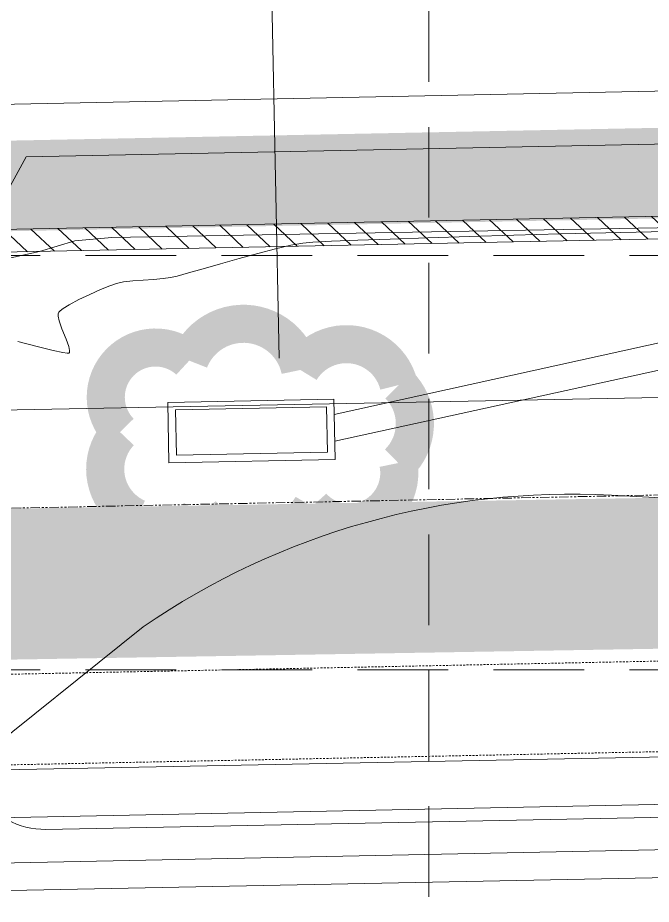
# Model space of a CAD drawing. Extents: x 2140663 to 2528301, y 336313 to 7007653.
# Drawn here: x 2528025.5 to 2528067.4, y 7007444.3 to 7007503 of the extents above; entities that cross this region are included whole.
import ezdxf

# ---------------------------------------------------------------- set-up
doc = ezdxf.new("R2010")
doc.units = 0
doc.header["$MEASUREMENT"] = 0
for name, pattern in [('HIDDEN', [0.375, 0.25, -0.125]), ('PHANTOM2', [1.25, 0.625, -0.125, 0.125, -0.125, 0.125, -0.125]), ('xdrc002pt$0$HIDDEN2', [0.1875, 0.125, -0.0625])]:
    doc.linetypes.add(name, pattern=pattern)
for name, color, linetype in [('1 EXISTING CONTOURS', 43, 'Continuous'), ('1 SILT FENCE', 200, 'Continuous'), ('GRID', 254, 'HIDDEN'), ('LEGEND', 7, 'Continuous'), ('LIMITS OF DISTURBANCE', 1, 'HIDDEN'), ('xdrc002ar$0$C-PVMT-SAWCUT-N', 2, 'Continuous'), ('xdrc002ar$0$C-PVMT-SAWCUT-PATT-N', 7, 'Continuous'), ('xdrc002ar$0$xdrc002ar$0$C-PKNG-FACE-N', 1, 'Continuous'), ('xdrc002bs$0$C-STRM-PIPE-E', 5, 'Continuous'), ('xdrc002bs$0$C-WATR-PIPE-E', 12, 'Continuous'), ('xdrc002bs$0$v-pave-exst', 6, 'Continuous'), ('xdrc002GR$0$c-pond-cont-n', 5, 'Continuous'), ('xdrc002pt$0$V-ESMT-STRM-N', 2, 'xdrc002pt$0$HIDDEN2'), ('xdrc002pt$0$v-prop-line', 3, 'PHANTOM2'), ('xdrc002STM$0$AUDIT_D_050921104859-18', 4, 'Continuous'), ('xdrc002STM$0$C-STRM-PIPE-N', 5, 'Continuous')]:
    doc.layers.add(name, color=color, linetype=linetype)

# ---------------------------------------------------------------- blocks, each defined once
blk = doc.blocks.new('A$C211968B4')
at = {"layer": 'LEGEND', "color": 170, "ltscale": 100, "const_width": 1.261430802800306}
blk.add_lwpolyline([(4.032914736308157, 6.67986492626369, 0.5205670505517462), (4.032914736308157, 6.67986492626369, 0.7651954600696135), (1.179535842966288, 5.243441569618881, 0.4178788784126488), (1.161860283929855, 2.658978256396949, 0.6649002420699669), (4.422610547859222, 2.161206842400134, 0.744833174426672), (8.10029117250815, 1.852431412786245, 0.9756416855879776), (10.39131185039878, 4.219029118306935, 0.5205670505517462), (9.820843972731382, 7.070041866973042, 0.5205670505517462), (7.729127584490925, 6.879974124021828, 0.5402640007904789), (4.032914736308157, 6.67986492626369)], format="xyb", close=True, dxfattribs=at)

msp = doc.modelspace()

# ---------------------------------------------------------------- hatches: boundary and pattern name
at = {"layer": 'xdrc002ar$0$C-PVMT-SAWCUT-PATT-N', "lineweight": 0}
h = msp.add_hatch(dxfattribs=at)
h.set_pattern_fill('ANSI31', scale=9.999996000000001, angle=91.78437573754852, style=0)
h.set_pattern_definition([(136.7843757375485, (1.012731676921248, -9.984526421874762), (-0.8559319906829769, -0.9109770454439162), [])])
h.paths.add_polyline_path([(2528171.098114824, 7007490.45111734), (2527875.342229442, 7007484.487189103), (2527875.311988047, 7007485.986883625), (2528171.06787343, 7007491.950811863)])

# ---------------------------------------------------------------- linework, layer by layer
at = {"layer": '1 EXISTING CONTOURS', "color": 43, "lineweight": 0, "elevation": 600}
for points in [[(2528050.118057795, 7007488.368998231), (2528047.962130808, 7007488.290833561)], [(2528058.302271154, 7007488.619581525), (2528055.367446499, 7007488.535273112)], [(2528064.395588411, 7007488.781035806), (2528061.338091301, 7007488.702136056)], [(2528067.395443952, 7007488.854379877), (2528064.395588411, 7007488.781035806)], [(2528044.984404217, 7007488.15395425), (2528044.321241675, 7007488.099041407)], [(2528047.962130808, 7007488.290833561), (2528046.224473438, 7007488.218518601)], [(2528041.345610491, 7007487.412787366), (2528040.111659911, 7007487.076202908)], [(2528040.111659911, 7007487.076202908), (2528038.883738548, 7007486.73108892)], [(2528037.738085989, 7007486.404677617), (2528036.750941821, 7007486.124201215)], [(2528033.073994415, 7007485.595501052), (2528032.459554736, 7007485.525187843)], [(2528033.761505465, 7007485.649782023), (2528033.073994415, 7007485.595501052)], [(2528035.073609742, 7007485.747667434), (2528034.451554901, 7007485.6973858)], [(2528030.932468237, 7007485.019752297), (2528030.222281994, 7007484.702034608)], [(2528031.988719409, 7007485.429487347), (2528031.549572603, 7007485.273587192)], [(2528029.503889553, 7007484.354486073), (2528028.862166595, 7007484.011158644)], [(2528028.131350159, 7007483.414247476), (2528028.131421612, 7007483.25621931)], [(2528028.379739909, 7007482.419478466), (2528028.650435444, 7007481.730307826)], [(2528028.729165887, 7007480.811150206), (2528028.427384393, 7007480.854604351)], [(2528028.838756171, 7007480.813530994), (2528028.729165887, 7007480.811150206)], [(2528028.863628631, 7007480.825007791), (2528028.838756171, 7007480.813530994)], [(2528028.883440703, 7007480.860359787), (2528028.863628631, 7007480.825007791)], [(2528028.888497414, 7007480.976780962), (2528028.883440703, 7007480.860359787)]]:
    msp.add_lwpolyline(points, dxfattribs=at)
at = {"layer": '1 EXISTING CONTOURS', "color": 43, "lineweight": 0, "extrusion": (0.03289501238203479, -0.9994588126383128, 0), "elevation": -6920535.764919847}
msp.add_lwpolyline([(2757195.882178355, 600.0000000000007), (2757193.385949354, 600.0000000000007)], dxfattribs=at)
at = {"layer": '1 EXISTING CONTOURS', "color": 43, "lineweight": 0, "extrusion": (0.03053977692943356, -0.9995335522257873, 0), "elevation": -6927013.660855944}
msp.add_lwpolyline([(2740883.298350072, 600.0000000000007), (2740880.542554008, 600.0000000000007)], dxfattribs=at)
at = {"layer": '1 EXISTING CONTOURS', "color": 43, "lineweight": 0, "extrusion": (0.02718343651704455, -0.999630462110436, 0), "elevation": -6936177.774654726}
msp.add_lwpolyline([(2717614.747918158, 600), (2717611.710975744, 600)], dxfattribs=at)
at = {"layer": '1 EXISTING CONTOURS', "color": 43, "lineweight": 0, "extrusion": (0.02300819308770266, -0.9997352764861501, 0), "elevation": -6947467.544533985}
msp.add_lwpolyline([(2688630.676834796, 600), (2688627.813181278, 600)], dxfattribs=at)
at = {"layer": '1 EXISTING CONTOURS', "color": 43, "lineweight": 0, "extrusion": (0.2276480989549677, -0.9737434688059219, 0), "elevation": -6247991.322534525}
msp.add_lwpolyline([(4056907.183518615, 600.0000000000007), (4056906.138797608, 600.0000000000007)], dxfattribs=at)
at = {"layer": '1 EXISTING CONTOURS', "color": 43, "lineweight": 0, "extrusion": (0.1826327087179844, -0.9831812110218197, 0), "elevation": -6427927.053289033}
msp.add_lwpolyline([(3765322.210112196, 600), (3765321.401918643, 600)], dxfattribs=at)
at = {"layer": '1 EXISTING CONTOURS', "color": 43, "lineweight": 0, "extrusion": (0.05199469322906767, -0.9986473611220406, 0), "elevation": -6866564.629606994}
msp.add_lwpolyline([(2888978.891093118, 600.0000000000007), (2888977.649344258, 600.0000000000007)], dxfattribs=at)
at = {"layer": '1 EXISTING CONTOURS', "color": 43, "lineweight": 0, "extrusion": (0.2502700745790172, -0.968176063415231, 0), "elevation": -6151788.48163948}
msp.add_lwpolyline([(4201354.717546267, 600.0000000000007), (4201353.515553929, 600.0000000000007)], dxfattribs=at)
at = {"layer": '1 EXISTING CONTOURS', "color": 43, "lineweight": 0, "extrusion": (0.2740085907052213, -0.9617272441912721, 0), "elevation": -6046586.530815854}
msp.add_lwpolyline([(4351395.432437466, 600.0000000000007), (4351394.241192687, 600.0000000000007)], dxfattribs=at)
at = {"layer": '1 EXISTING CONTOURS', "color": 43, "lineweight": 0, "extrusion": (0.2656333513399548, -0.9640741271582306, 0), "elevation": -6084205.19429945}
msp.add_lwpolyline([(4298636.847727965, 600), (4298636.067294002, 600)], dxfattribs=at)
at = {"layer": '1 EXISTING CONTOURS', "color": 43, "lineweight": 0, "extrusion": (0.199183993726302, -0.9799621097997823, 0), "elevation": -6363526.698090678}
msp.add_lwpolyline([(3873154.97559376, 600), (3873154.495130972, 600)], dxfattribs=at)
at = {"layer": '1 EXISTING CONTOURS', "color": 43, "lineweight": 0, "extrusion": (0.06882246684644037, -0.997628923025576, 0), "elevation": -6816884.842171329}
msp.add_lwpolyline([(3004312.739361509, 600), (3004312.047672024, 600)], dxfattribs=at)
at = {"layer": '1 EXISTING CONTOURS', "color": 43, "lineweight": 0, "extrusion": (0.1278178373134784, -0.9917976610501285, 0), "elevation": -6626879.998617258}
msp.add_lwpolyline([(3402981.433856822, 600.0000000000007), (3402980.946330706, 600.0000000000007)], dxfattribs=at)
at = {"layer": '1 EXISTING CONTOURS', "color": 43, "lineweight": 0, "extrusion": (0.2353958174934284, -0.971899587975322, 0), "elevation": -6215483.574839673}
msp.add_lwpolyline([(4106530.021353742, 600.0000000000007), (4106529.567182722, 600.0000000000007)], dxfattribs=at)
at = {"layer": '1 EXISTING CONTOURS', "color": 43, "lineweight": 0, "extrusion": (0.380407775634756, -0.9248188602297304, 0), "elevation": -5518971.685288131}
msp.add_lwpolyline([(5003673.142019147, 600.0000000000003), (5003672.474748624, 600.0000000000003)], dxfattribs=at)
at = {"layer": '1 EXISTING CONTOURS', "color": 43, "lineweight": 0, "extrusion": (0.4354992841484523, -0.9001890765312506, 0), "elevation": -5207105.830621938}
msp.add_lwpolyline([(5327459.762656424, 600.0000000000007), (5327458.964610256, 600.0000000000007)], dxfattribs=at)
at = {"layer": '1 EXISTING CONTOURS', "color": 43, "lineweight": 0, "extrusion": (0.6117887718013606, -0.7910211746203655, 0), "elevation": -3996448.609631244}
msp.add_lwpolyline([(6286823.927143244, 600), (6286823.665627828, 600)], dxfattribs=at)
at = {"layer": '1 EXISTING CONTOURS', "color": 43, "lineweight": 0, "extrusion": (0.5269903424789999, -0.8498712719782134, 0), "elevation": -4623212.554060421}
msp.add_lwpolyline([(5841375.50364377, 600), (5841375.031643016, 600)], dxfattribs=at)
at = {"layer": '1 EXISTING CONTOURS', "color": 43, "lineweight": 0, "extrusion": (0.961574860972788, -0.2745428686838605, 0), "elevation": 507033.7001362515}
msp.add_lwpolyline([(7432272.046608695, 600), (7432271.985118507, 600)], dxfattribs=at)
at = {"layer": '1 EXISTING CONTOURS', "color": 43, "lineweight": 0, "extrusion": (0.9769237220469542, 0.2135884858833107, 0), "elevation": 3966408.390136342}
msp.add_lwpolyline([(6305818.923986721, 600.0000000000003), (6305818.599154915, 600.0000000000003)], dxfattribs=at)
at = {"layer": '1 EXISTING CONTOURS', "color": 43, "lineweight": 0, "extrusion": (0.8624274072666155, -0.5061807653352539, 0), "elevation": -1366812.586250429}
msp.add_lwpolyline([(7323085.071634011, 600), (7323085.026267432, 600)], dxfattribs=at)
at = {"layer": '1 EXISTING CONTOURS', "color": 43, "lineweight": 0, "extrusion": (0.7349744394326585, -0.6780948114981042, 0), "elevation": -2893702.123490536}
msp.add_lwpolyline([(6864564.174995235, 600), (6864564.052642227, 600)], dxfattribs=at)
at = {"layer": '1 EXISTING CONTOURS', "color": 43, "lineweight": 0, "extrusion": (0.9454667329617147, 0.3257186774851911, 0), "elevation": 4672634.639200443}
msp.add_lwpolyline([(5801915.998300581, 600.0000000000007), (5801915.448937044, 600.0000000000007)], dxfattribs=at)
at = {"layer": '1 EXISTING CONTOURS', "color": 43, "lineweight": 0, "extrusion": (0.250548992712987, 0.9681039212039726, 0), "elevation": 7417364.628187886}
msp.add_lwpolyline([(-691675.2294831441, 600), (-691673.9020093314, 600)], dxfattribs=at)
at = {"layer": '1 EXISTING CONTOURS', "color": 43, "lineweight": 0, "extrusion": (0.9406421674961949, 0.3393999303595402, 0), "elevation": 4756309.160500305}
msp.add_lwpolyline([(5733520.055582031, 600.0000000000007), (5733519.541314406, 600.0000000000007)], dxfattribs=at)
at = {"layer": '1 EXISTING CONTOURS', "color": 43, "lineweight": 0, "extrusion": (-0.2385463682677572, -0.9711311086492203, 0), "elevation": -7408234.631925041}
msp.add_lwpolyline([(783437.3023865931, 600), (783436.2060307295, 600)], dxfattribs=at)
at = {"layer": '1 EXISTING CONTOURS', "color": 43, "lineweight": 0, "extrusion": (0.2088246718999769, 0.9779530951972427, 0), "elevation": 7380902.298198109}
msp.add_lwpolyline([(-1008958.334999062, 600.0000000000007), (-1008957.696277833, 600.0000000000007)], dxfattribs=at)
at = {"layer": '1 EXISTING CONTOURS', "color": 43, "lineweight": 0, "extrusion": (0.973384387735809, 0.229178606576147, 0), "elevation": 4066708.577676013}
msp.add_lwpolyline([(6241602.719266069, 600.0000000000007), (6241602.442104186, 600.0000000000007)], dxfattribs=at)
at = {"layer": '1 SILT FENCE', "color": 200, "linetype": 'Continuous', "lineweight": 0, "const_width": 10}
msp.add_lwpolyline([(2527691.8070874, 7007459.910734712), (2528105.114774872, 7007466.851410929)], dxfattribs=at)
at = {"layer": 'GRID', "color": 253, "linetype": 'HIDDEN', "lineweight": 0, "ltscale": 24}
for p, q in [((2528052.75125109, 7006031.787906426), (2528052.67153935, 7007624.562990395)), ((2527228.947377252, 7007487.275630045), (2528272.331315909, 7007487.275630045)), ((2527228.947377252, 7007459.818157976), (2528272.331315909, 7007459.818157976))]:
    msp.add_line(p, q, dxfattribs=at)
at = {"layer": 'LIMITS OF DISTURBANCE', "ltscale": 70, "const_width": 6}
msp.add_lwpolyline([(2527323.279507909, 7007478.034385583), (2527323.279507909, 7007463.102355542), (2527345.362386929, 7006446.874516389, 0.3527120601780434), (2527681.725039883, 7006131.321992346), (2528205.897920626, 7006144.525554366), (2528183.386823632, 7007495.015237641)], format="xyb", close=True, dxfattribs=at)
at = {"layer": 'xdrc002ar$0$C-PVMT-SAWCUT-N', "color": 7, "lineweight": 0}
msp.add_lwpolyline([(2528171.098114824, 7007490.45111734), (2527875.342229442, 7007484.487189103), (2527875.311988047, 7007485.986883625), (2528171.06787343, 7007491.950811863)], close=True, dxfattribs=at)
at = {"layer": 'xdrc002ar$0$xdrc002ar$0$C-PKNG-FACE-N', "color": 7, "lineweight": 0, "flags": 128}
msp.add_lwpolyline([(2528071.363240131, 7007477.945478285), (2527971.381792765, 7007476.021372579)], dxfattribs=at)
at = {"layer": 'xdrc002bs$0$C-STRM-PIPE-E', "color": 5, "lineweight": 0}
for p, q in [((2528023.087292813, 7007497.255254151), (2528222.469736997, 7007501.303288995)), ((2528026.013412253, 7007493.813941472), (2528106.367247985, 7007495.44535455)), ((2528022.167872146, 7007486.829586142), (2528026.013412253, 7007493.813941472))]:
    msp.add_line(p, q, dxfattribs=at)
at = {"layer": 'xdrc002bs$0$C-WATR-PIPE-E', "color": 7, "lineweight": 0}
msp.add_line((2528042.758203008, 7007480.466039438), (2528041.490853816, 7007542.888224374), dxfattribs=at)
at = {"layer": 'xdrc002bs$0$v-pave-exst', "color": 7, "lineweight": 0}
msp.add_lwpolyline([(2528083.965698682, 7007489.406665483), (2528031.672581223, 7007488.464406784), (2528029.224310842, 7007488.258896533), (2528026.901808973, 7007487.549082049), (2528024.395129994, 7007486.989539687), (2528022.167872146, 7007486.829586142), (2528011.14263925, 7007486.626626265), (2528008.695609051, 7007486.738372714), (2528006.093936089, 7007487.326029217), (2528003.777975183, 7007487.841205049), (2528001.668674698, 7007487.914445831)], dxfattribs=at)
at = {"layer": 'xdrc002GR$0$c-pond-cont-n', "lineweight": 0}
for points, elevation in [([(2528022.18969379, 7007453.398338776), (2528033.759357467, 7007462.679068451, -0.1653846211240046), (2528064.754120199, 7007471.392604318), (2528092.728639905, 7007469.887623676)], 601), ([(2527913.700371004, 7007385.27968393), (2527929.078175075, 7007385.507969367), (2528078.140350512, 7007389.447412957, 0.3983624443039721), (2528097.604132426, 7007408.880531113), (2528098.064377734, 7007425.314326139, 0.4282757024842653), (2528069.521753803, 7007454.09271432), (2528022.194472335, 7007453.156806443)], 602), ([(2527929.021047104, 7007389.507856234), (2528078.034674648, 7007393.44601679, 0.3983624443220282), (2528093.605700179, 7007408.992511314), (2528094.065945487, 7007425.426306341, 0.4282757024809076), (2528069.60083926, 7007450.09349621), (2528027.313415656, 7007449.257252682, -0.2697435154898671), (2528022.917499134, 7007451.69985635), (2528022.199417081, 7007452.906873466)], 601), ([(2527942.815539244, 7007393.873816357), (2528077.928998783, 7007397.444620623, 0.3983624443192894), (2528089.607267932, 7007409.104491516), (2528090.06751324, 7007425.538286543, 0.4282757024832363), (2528069.679924718, 7007446.0942781), (2527886.202638342, 7007442.465972593)], 600)]:
    msp.add_lwpolyline(points, format="xyb", dxfattribs=dict(at, elevation=elevation))
at = {"layer": 'xdrc002pt$0$V-ESMT-STRM-N', "color": 7, "lineweight": 0}
for p, q in [((2527971.711388019, 7007458.454396501), (2528101.684602889, 7007461.093225132)), ((2528101.806410341, 7007455.094461684), (2527397.991979818, 7007440.805012335))]:
    msp.add_line(p, q, dxfattribs=at)
at = {"layer": 'xdrc002pt$0$v-prop-line', "color": 7, "lineweight": 0}
msp.add_line((2527332.689760574, 7007456.482693586), (2528169.444881075, 7007473.471219813), dxfattribs=at)
at = {"layer": 'xdrc002STM$0$AUDIT_D_050921104859-18', "color": 5, "linetype": 'Continuous', "lineweight": 0}
for points in [[(2528035.465924114, 7007473.539867725), (2528035.384729386, 7007477.539043567), (2528046.382462952, 7007477.762329067), (2528046.46365768, 7007473.763153225)], [(2528035.955671753, 7007474.049914046), (2528035.894775707, 7007477.049295927), (2528045.892715313, 7007477.252282746), (2528045.953611358, 7007474.252900864)]]:
    msp.add_lwpolyline(points, close=True, dxfattribs=at)
at = {"layer": 'xdrc002STM$0$C-STRM-PIPE-N', "color": 5, "lineweight": 0}
for p, q in [((2528046.402934183, 7007476.754036346), (2528102.920550379, 7007489.185385825)), ((2528046.439151785, 7007474.970169801), (2528103.746320701, 7007487.575185589)), ((2528081.484587065, 7007451.181149165), (2527936.552890188, 7007448.238620492)), ((2528081.54548311, 7007448.181767284), (2527936.613786242, 7007445.23923861))]:
    msp.add_line(p, q, dxfattribs=at)

# ---------------------------------------------------------------- block references
at = {"linetype": 'Continuous', "lineweight": 0, "xscale": 2, "yscale": 2, "zscale": 2, "rotation": 180}
msp.add_blockref('A$C211968B4', (2528053.008028693, 7007484.016492549), dxfattribs=at)

doc.saveas('drawing.dxf')
